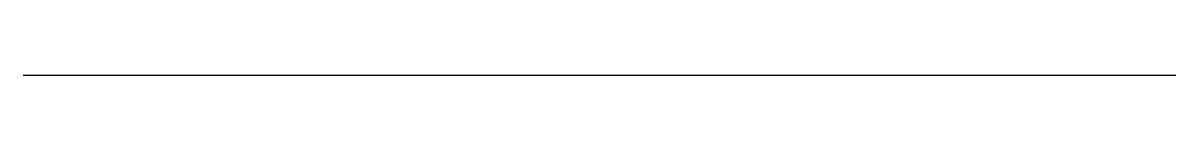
# Model space of a CAD drawing. Header units: millimetres. Extents: x 506.7 to 600.7, y -5183.8 to -5183.8.
import ezdxf

# ---------------------------------------------------------------- set-up
doc = ezdxf.new("R2010")
doc.units = ezdxf.units.MM

msp = doc.modelspace()

# ---------------------------------------------------------------- linework, layer by layer
msp.add_lwpolyline([(506.687, -5183.836), (533.687, -5183.836), (535.812, -5183.836), (542.062, -5183.836), (548.312, -5183.836), (550.437, -5183.836), (562.437, -5183.836), (564.562, -5183.836), (586.562, -5183.836), (588.688, -5183.836), (600.688, -5183.836)])

doc.saveas('drawing.dxf')
